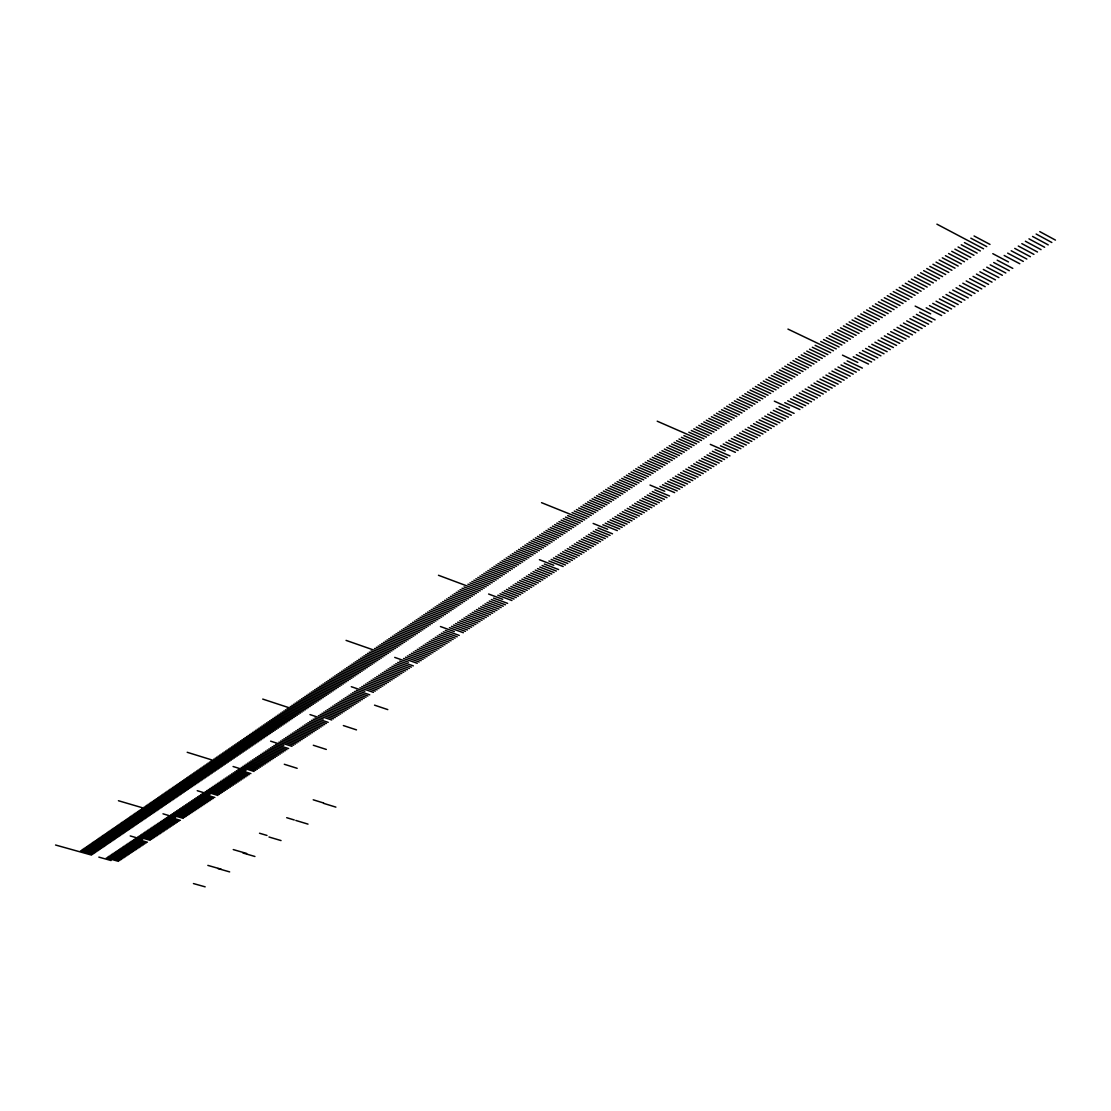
<?xml version="1.0" encoding="UTF-8"?>
<svg xmlns="http://www.w3.org/2000/svg" width="1111" height="1111" viewBox="0 0 1111 1111"><rect width="100%" height="100%" fill="white"/><g stroke="black" fill="none" stroke-linecap="round" stroke-linejoin="round"><path stroke-width="1.5" d="M85.394 847.443L97.796 850.929M110.35 855.22L122.599 858.664M84.172 848.29L96.56 851.762M109.003 856.137L121.252 859.567M82.95 849.137L95.324 852.609M81.728 849.971L94.102 853.442M107.656 857.039L119.891 860.456M106.323 857.928L118.544 861.358M80.506 850.818L92.866 854.276M55.55 845.013L91.644 855.109M98.837 857.123L111.1 860.539M193.439 883.564L205.16 886.842M92.796 842.346L105.239 845.86M118.488 849.762L130.779 853.234M91.56 843.207L103.99 846.707M117.127 850.679L129.418 854.151M90.324 844.054L102.754 847.554M115.766 851.595L128.043 855.053M89.088 844.902L101.504 848.401M114.419 852.498L126.682 855.956M87.852 845.749L100.268 849.248M113.058 853.415L125.321 856.859M86.63 846.596L99.032 850.082M111.711 854.317L123.96 857.761M101.532 836.333L114.03 839.888M126.723 844.249L139.056 847.749M100.282 837.208L112.766 840.749M125.349 845.165L137.681 848.665M99.032 838.069L111.503 841.61M123.974 846.096L136.292 849.582M97.782 838.93L110.253 842.457M96.532 839.777L108.989 843.318M122.599 847.013L134.917 850.498M95.282 840.638L107.739 844.166M121.224 847.929L133.528 851.415M94.046 841.499L106.489 845.013M119.863 848.846L132.153 852.331M109.114 831.125L121.641 834.708M135.042 838.652L147.43 842.207M107.836 832L120.363 835.583M133.653 839.597L146.027 843.124M106.573 832.875L119.099 836.444M132.265 840.527L144.624 844.054M105.309 833.736L117.822 837.305M130.876 841.458L143.236 844.985M104.059 834.611L116.558 838.166M129.487 842.388L141.833 845.902M102.795 835.472L115.294 839.027M207.84 865.386L221.117 869.177M217.825 868.524L229.658 871.899M128.098 843.318L140.444 846.832M143.472 833.014L155.887 836.583M116.766 825.862L129.334 829.486M142.055 833.958L154.471 837.527M115.488 826.737L128.057 830.361M140.653 834.903L153.054 838.472M114.197 827.626L126.765 831.236M112.933 828.5L125.487 832.111M139.25 835.847L151.651 839.402M111.656 829.375L124.196 832.972M137.847 836.777L150.235 840.333M110.378 830.25L122.918 833.847M130.223 835.944L142.652 839.499M125.793 819.654L138.417 823.307M151.985 827.292L164.456 830.917M124.501 820.543L137.111 824.195M150.554 828.25L163.011 831.861M123.196 821.432L135.82 825.084M149.124 829.209L161.581 832.819M121.904 822.321L134.514 825.959M147.707 830.167L160.165 833.764M120.613 823.209L133.223 826.848M146.291 831.111L158.734 834.708M119.335 824.098L131.917 827.723M144.874 832.056L157.318 835.653M118.044 824.973L130.626 828.612M133.626 814.266L146.291 817.96M159.151 822.487L171.663 826.14M132.306 815.168L144.972 818.849M157.706 823.445L170.205 827.098M131.001 816.057L143.652 819.751M156.276 824.418L168.761 828.056M129.695 816.96L142.347 820.64M154.832 825.376L167.33 829.014M128.39 817.863L141.028 821.529M127.098 818.751L139.722 822.418M153.401 826.334L165.886 829.959M233.254 849.568L246.656 853.47M242.99 853.012L254.933 856.484M141.528 808.822L154.248 812.544M167.844 816.654L180.399 820.335M140.208 809.725L152.915 813.46M166.386 817.627L178.94 821.307M138.889 810.641L151.582 814.363M164.928 818.599L177.468 822.279M137.57 811.544L150.263 815.266M163.484 819.585L176.01 823.251M136.25 812.447L148.93 816.168M162.039 820.543L174.566 824.209M134.931 813.363L147.61 817.057M160.595 821.515L173.108 825.167M149.527 803.309L162.289 807.086M175.163 811.738L187.759 815.46M148.194 804.239L160.942 808.003M173.691 812.724L186.287 816.432M146.86 805.156L159.595 808.905M172.233 813.71L184.801 817.418M145.527 806.072L158.262 809.822M144.194 806.989L156.915 810.738M170.761 814.696L183.329 818.39M118.433 800.725L155.582 811.641M162.984 813.821L175.594 817.529M184.037 805.781L196.689 809.544M156.262 798.684L169.053 802.489M182.551 806.78L195.189 810.53M154.915 799.614L167.705 803.406M181.065 807.78L193.703 811.516M153.568 800.545L166.344 804.322M179.593 808.766L192.203 812.502M152.221 801.462L164.983 805.253M259.502 833.236L267.001 835.444M178.107 809.766L190.717 813.488M268.973 837L281.041 840.569M150.874 802.392L163.636 806.169M176.635 810.752L189.245 814.474M191.523 800.767L204.202 804.558M164.414 793.073L177.26 796.906M190.023 801.767L202.688 805.558M163.053 794.004L175.885 797.837M188.523 802.781L201.188 806.558M161.692 794.948L174.51 798.767M160.331 795.879L173.149 799.698M187.023 803.781L199.688 807.544M158.97 796.823L171.774 800.628M185.537 804.781L198.189 808.544M157.609 797.754L170.414 801.559M172.663 787.393L185.551 791.268M199.077 795.698L211.798 799.517M171.288 788.352L184.162 792.212M197.564 796.712L210.271 800.531M169.9 789.296L182.773 793.157M196.05 797.726L208.757 801.545M168.525 790.24L181.385 794.101M194.536 798.74L207.229 802.545M167.15 791.185L180.01 795.032M193.022 799.753L205.716 803.545M165.789 792.129L178.635 795.976M179.607 782.616L192.522 786.532M206.702 790.574L219.464 794.434M205.174 791.601L217.923 795.462M178.204 783.574L191.12 787.477M176.816 784.533L189.731 788.435M197.244 790.699L210.021 794.559M286.694 817.696L294.262 819.974M295.818 820.446L308.011 824.126M175.427 785.491L188.328 789.379M202.119 793.657L214.854 797.49M174.052 786.449L186.94 790.324M200.591 794.671L213.326 798.503M188.009 776.839L200.98 780.783M214.409 785.408L227.199 789.31M186.606 777.797L199.563 781.741M212.854 786.449L225.644 790.338M185.204 778.769L198.147 782.699M211.312 787.477L224.103 791.365M183.801 779.741L196.744 783.658M209.771 788.518L222.547 792.393M182.398 780.7L195.328 784.616M208.243 789.546L221.006 793.421M180.996 781.658L193.925 785.574M195.092 771.964L208.104 775.936M222.186 780.186L235.018 784.116M193.675 772.937L206.674 776.908M220.617 781.241L233.449 785.158M192.259 773.909L205.243 777.881M219.061 782.283L231.88 786.199M190.842 774.895L203.827 778.853M217.506 783.324L230.324 787.241M189.425 775.867L202.396 779.811M215.951 784.366L228.755 788.268M203.674 766.048L216.728 770.076M313.219 799.795L323.579 802.989M323.565 803.336L335.883 807.128M230.046 774.923L242.92 778.88M202.244 767.048L215.284 771.062M228.463 775.978L241.337 779.936M200.813 768.034L213.84 772.034M226.894 777.033L239.754 780.977M199.383 769.02L212.409 773.02M225.311 778.089L238.171 782.033M197.952 770.006L210.965 773.992M223.742 779.144L236.601 783.074M196.522 770.978L209.535 774.964M210.909 761.077L223.991 765.132M237.976 769.59L250.892 773.589M209.451 762.077L222.533 766.132M236.379 770.659L249.295 774.659M208.007 763.076L221.075 767.118M234.796 771.728L247.697 775.714M206.563 764.076L219.631 768.104M233.199 772.798L246.1 776.77M205.118 765.062L218.173 769.09M231.616 773.853L244.503 777.825M219.672 755.049L232.796 759.146M245.989 764.215L258.946 768.257M218.2 756.063L231.324 760.146M244.378 765.298L257.335 769.326M216.742 757.077L229.852 761.146M242.781 766.368L255.724 770.395M215.27 758.077L228.38 762.146M241.17 767.451L254.113 771.465M213.812 759.077L226.922 763.146M187.204 752.286L225.45 764.146M233.074 766.507L246.045 770.534M227.047 749.981L240.212 754.105M254.086 758.785L267.084 762.854M225.561 750.994L238.726 755.119M252.461 759.868L265.46 763.937M224.089 752.008L237.24 756.133M250.836 760.966L263.821 765.021M222.603 753.036L235.754 757.133M249.225 762.049L262.196 766.104M221.131 754.05L234.282 758.146M247.6 763.132L260.571 767.173M262.265 753.286L275.306 757.41M234.49 744.856L247.697 749.022M232.991 745.884L246.198 750.05M260.627 754.397L273.653 758.494M231.505 746.911L244.698 751.064M258.988 755.494L272.014 759.591M284.305 764.271L297.165 768.312M230.019 747.939L243.198 752.078M257.349 756.591L270.362 760.688M228.533 748.953L241.712 753.091M255.724 757.688L268.723 761.771M242.004 739.69L255.252 743.884M268.876 748.856L281.944 753.008M240.49 740.718L253.739 744.912M267.223 749.967L280.278 754.105M238.99 741.759L252.225 745.939M265.557 751.078L278.625 755.216M237.49 742.787L250.711 746.967M263.918 752.189L276.958 756.313M235.99 743.828L249.211 747.995M249.586 734.468L262.876 738.704M270.612 741.162L283.777 745.37M248.072 735.51L261.349 739.745M275.528 744.398L288.638 748.564M246.545 736.551L259.821 740.787M273.861 745.509L286.957 749.675M245.031 737.607L258.294 741.815M272.195 746.634L285.291 750.786M243.517 738.648L256.78 742.856M270.529 747.745L283.611 751.897M257.252 729.191L270.584 733.468M283.93 738.759L297.081 742.967M255.711 730.246L269.029 734.524M282.25 739.884L295.387 744.092M254.183 731.302L267.487 735.565M280.555 741.023L293.693 745.217M252.641 732.357L265.946 736.607M251.114 733.413L264.418 737.662M278.875 742.148L291.999 746.342M264.987 723.872L278.361 728.177M292.415 733.066L305.608 737.315M263.432 724.941L276.792 729.247M290.721 734.204L303.9 738.454M261.89 726.011L275.236 730.302M289.013 735.343L302.178 739.579M260.335 727.066L273.681 731.357M287.318 736.482L300.484 740.718M313.316 745.259L326.315 749.439M258.794 728.136L272.126 732.413M285.624 737.621L298.776 741.842M272.792 718.498L286.207 722.844M299.276 728.455L312.497 732.746M271.223 719.581L284.624 723.914M269.667 720.65L283.055 724.983M297.554 729.621L310.761 733.899M268.098 721.719L281.486 726.052M295.845 730.76L309.039 735.038M266.543 722.803L279.916 727.122M294.123 731.913L307.316 736.176M307.928 722.664L321.176 726.983M279.097 714.165L292.54 718.539M306.178 723.83L319.44 728.149M277.514 715.248L290.943 719.622M304.456 724.983L317.69 729.302M275.945 716.331L289.36 720.692M302.72 726.15L315.955 730.455M274.361 717.414L287.777 721.775M300.998 727.302L314.219 731.607M287.041 708.693L300.525 713.109M314.899 717.97L328.203 722.331M285.444 709.79L298.915 714.206M313.149 719.15L326.44 723.497M283.861 710.887L297.317 715.29M311.399 720.317L324.69 724.664M282.263 711.984L295.72 716.373M309.663 721.497L322.926 725.83M280.68 713.068L294.123 717.456M323.718 712.054L337.05 716.456M295.068 703.166L308.58 707.638M321.954 713.248L335.272 717.637M293.457 704.277L306.969 708.735M320.176 714.429L333.508 718.817M291.846 705.388L305.358 709.832M318.426 715.609L331.731 719.997M290.249 706.485L303.734 710.929M262.724 699.083L302.123 712.026M309.983 714.595L323.329 718.984M343.368 725.566L356.506 729.885M330.842 707.276L344.202 711.72M301.553 698.708L315.093 703.207M329.05 708.485L342.41 712.915M299.928 699.833L313.469 704.318M327.273 709.679L340.619 714.095M298.303 700.944L311.83 705.429M325.495 710.873L338.841 715.276M296.679 702.055L310.205 706.527M309.719 693.097L323.301 697.625M338.022 702.471L351.423 706.943M308.08 694.222L321.648 698.75M336.216 703.68L349.604 708.138M306.442 695.347L320.01 699.861M334.425 704.874L347.812 709.332M304.803 696.472L318.371 700.985M332.62 706.082L346.007 710.526M303.178 697.597L316.732 702.096M317.968 687.417L331.592 691.986M345.257 697.611L358.7 702.11M316.302 688.556L329.925 693.125M343.438 698.819L356.867 703.319M314.649 689.695L328.273 694.25M341.632 700.041L355.048 704.527M313.01 690.834L326.606 695.375M339.827 701.249L353.229 705.735M311.358 691.959L324.954 696.5M324.62 682.834L338.286 687.445M352.562 692.708L366.033 697.25M322.954 683.987L336.605 688.584M350.729 693.931L364.186 698.472M321.287 685.126L334.925 689.723M348.896 695.167L362.353 699.68M319.621 686.279L333.258 690.861M374.532 705.152L387.795 709.61M347.076 696.389L360.519 700.902M331.328 678.224L345.021 682.862M359.922 687.765L373.435 692.347M329.648 679.376L343.341 684.015M351.298 686.709L364.839 691.292M327.967 680.529L341.646 685.154M356.242 690.237L369.727 694.806M326.301 681.682L339.966 686.306M354.395 691.473L367.88 696.028M339.799 672.391L353.534 677.071M367.352 682.779L380.892 687.39M338.105 673.558L351.826 678.238M365.491 684.029L379.018 688.639M336.397 674.724L350.118 679.39M363.63 685.279L377.157 689.875M334.703 675.891L348.423 680.557M361.783 686.515L375.296 691.111M333.022 677.057L346.715 681.71M346.632 667.683L360.395 672.405M374.851 677.752L388.419 682.404M344.924 668.864L358.672 673.585M372.977 679.015L386.531 683.654M343.216 670.044L356.964 674.752M371.102 680.265L384.656 684.904M341.508 671.225L355.242 675.919M369.227 681.529L382.767 686.154M382.406 672.669L396.016 677.363M353.52 662.948L367.324 667.697M351.798 664.142L365.588 668.878M380.517 673.946L394.113 678.627M350.076 665.322L363.852 670.058M378.629 675.21L392.211 679.89M348.354 666.503L362.117 671.238M376.74 676.488L390.322 681.14M362.214 656.962L376.046 661.767M390.044 667.558L403.682 672.28M360.464 658.17L374.296 662.961M388.128 668.836L401.751 673.558M358.728 659.365L372.546 664.156M386.211 670.127L399.835 674.835M356.992 660.559L370.796 665.336M384.309 671.405L397.932 676.099M355.256 661.753L369.06 666.517M369.227 652.143L383.101 656.976M397.738 662.392L411.403 667.155M367.477 653.351L381.337 658.184M395.808 663.684L409.473 668.447M365.713 654.56L379.573 659.379M393.877 664.975L407.529 669.725M363.964 655.768L377.809 660.573M391.961 666.267L405.598 671.002M405.501 657.184L419.208 661.989M376.31 647.269L390.211 652.143M403.557 658.49L417.25 663.281M374.532 648.491L388.433 653.351M346.063 640.38L386.642 654.56M394.724 657.393L408.459 662.198M370.991 650.921L384.878 655.768M399.668 661.101L413.348 665.878M383.434 642.366L397.377 647.269M411.362 653.24L425.096 658.087M381.656 643.588L395.572 648.491M409.404 654.56L423.124 659.392M379.865 644.824L393.78 649.713M407.445 655.879L421.166 660.684M378.087 646.046L391.989 650.935M390.628 637.408L404.598 642.366M419.25 647.949L433.012 652.824M388.822 638.658L402.793 643.588M417.278 649.282L431.026 654.143M387.031 639.894L400.974 644.824M415.306 650.602L429.054 655.462M385.225 641.13L399.182 646.046M413.334 651.935L427.068 656.768M427.207 642.616L441.011 647.532M397.891 632.423L411.889 637.408M396.071 633.673L410.056 638.644M425.207 643.963L438.998 648.866M394.252 634.923L408.237 639.894M423.222 645.297L436.998 650.185M392.433 636.172L406.418 641.13M421.236 646.63L435.012 651.504M405.196 627.396L419.236 632.409M433.221 638.575L447.053 643.533M403.362 628.659L417.389 633.673M431.207 639.936L445.025 644.866M401.529 629.909L415.556 634.923M429.207 641.269L443.011 646.199M399.71 631.173L413.723 636.159M412.57 622.313L426.638 627.382M441.303 633.159L455.163 638.145M410.723 623.59L424.777 628.645M439.276 634.52L453.135 639.492M408.876 624.854L422.93 629.895M437.248 635.881L451.094 640.839M407.043 626.132L421.083 631.159M435.234 637.228L449.066 642.186M449.455 627.687L463.356 632.715M420.014 617.202L434.109 622.299M418.139 618.48L432.235 623.577M440.428 626.535L454.371 631.576M416.278 619.757L430.36 624.84M445.372 630.423L459.246 635.436M414.431 621.035L428.499 626.118M443.331 631.798L457.204 636.797M427.513 612.036L441.636 617.174M455.621 623.549L469.55 628.604M425.624 613.328L439.748 618.466M453.566 624.938L467.481 629.979M423.749 614.619L437.873 619.744M451.51 626.312L465.412 631.354M421.874 615.911L435.984 621.021M463.912 617.994L477.869 623.09M433.179 608.134L447.33 613.314M461.829 619.382L475.786 624.479M431.276 609.439L445.428 614.605M459.76 620.771L473.703 625.854M429.388 610.744L443.539 615.897M457.69 622.16L471.62 627.229M440.789 602.898L454.982 608.12M470.175 613.786L484.16 618.924M438.873 604.217L453.066 609.411M468.078 615.188L482.063 620.313M436.97 605.523L451.149 610.717M465.995 616.591L479.966 621.702M435.068 606.828L449.233 612.022M478.605 608.134L492.617 613.314M448.469 597.621L462.69 602.87M476.494 609.55L490.493 614.716M446.539 598.94L460.759 604.19M474.383 610.967L488.382 616.119M444.622 600.259L458.829 605.495M442.706 601.579L456.899 606.814M472.272 612.369L486.271 617.522M456.204 592.288L470.467 597.579M484.965 603.856L499.006 609.078M454.274 593.621L468.523 598.912M482.841 605.287L496.881 610.495M452.33 594.954L466.564 600.232M480.716 606.717L494.742 611.897M450.399 596.288L464.634 601.551M462.065 588.261L476.341 593.593M491.381 599.551L505.449 604.801M460.107 589.608L474.383 594.927M489.243 600.995L503.297 606.231M458.163 590.955L472.425 596.26M487.104 602.426L501.144 607.648M500.006 593.774L514.101 599.065M469.925 582.858L484.243 588.219M497.839 595.218L511.935 600.509M467.953 584.205L482.257 589.566M438.47 575.276L480.285 590.913M488.604 594.024L502.741 599.315M464.023 586.914L478.313 592.26M493.534 598.121L507.602 603.37M506.519 589.399L520.642 594.718M475.869 578.762L490.201 584.164M504.338 590.858L518.462 596.176M473.883 580.136L488.215 585.525M502.172 592.316L516.282 597.621M471.897 581.497L486.215 586.872M483.84 573.276L498.214 578.72M513.088 584.997L527.239 590.358M481.841 574.651L496.214 580.081M510.893 586.469L525.031 591.816M479.841 576.026L494.201 581.456M508.699 587.941L522.837 593.274M477.855 577.401L492.201 582.817M489.882 569.124L504.269 574.595M519.698 580.553L533.877 585.955M487.868 570.512L502.255 575.984M517.476 582.039L531.655 587.427M485.854 571.901L500.228 577.345M515.282 583.525L529.447 588.886M497.978 563.541L512.421 569.068M526.35 576.095L540.557 581.525M495.95 564.943L510.38 570.457M524.128 577.581L538.321 582.997M493.923 566.346L508.338 571.846M491.895 567.735L506.31 573.22M521.906 579.081L536.099 584.483M535.294 570.082L549.542 575.567M504.102 559.333L518.559 564.888M533.058 571.596L547.292 577.053M502.061 560.736L516.504 566.291M530.808 573.095L545.043 578.553M500.019 562.138L514.462 567.679M528.572 574.595L542.793 580.039M512.338 553.667L526.836 559.264M542.071 565.541L556.333 571.054M510.268 555.083L524.753 560.68M539.807 567.068L554.07 572.568M508.213 556.5L522.684 562.083M537.557 568.582L551.806 574.068M506.158 557.916L520.628 563.485M518.559 549.389L533.072 555.028M548.89 560.972L563.18 566.527M516.476 550.82L530.989 556.444M539.432 559.708L553.764 565.277M514.407 552.25L528.905 557.861M544.334 564.027L558.611 569.554M555.75 556.361L570.082 561.944M524.823 545.07L539.363 550.75M553.459 557.903L567.777 563.471M522.725 546.515L537.266 552.181M551.167 559.43L565.471 564.999M520.642 547.959L535.169 553.597M533.238 539.279L547.82 545.001M562.666 551.723L577.012 557.347M531.127 540.738L545.695 546.445M560.361 553.264L574.693 558.889M529.017 542.182L543.585 547.89M558.055 554.82L572.387 560.416M526.92 543.64L541.474 549.32M539.599 534.905L554.208 540.668M569.637 547.043L584.011 552.709M537.474 536.377L552.07 542.112M567.318 548.612L581.678 554.25M535.363 537.835L549.945 543.557M564.985 550.167L579.345 555.806M576.665 542.335L591.052 548.042M546.015 530.502L560.638 536.294M543.862 531.975L558.486 537.752M574.318 543.904L588.705 549.598M541.737 533.447L556.347 539.21M571.971 545.473L586.358 551.153M583.733 537.585L598.149 543.335M552.459 526.058L567.11 531.891M581.372 539.182L595.788 544.904M550.306 527.544L564.943 533.363M579.012 540.751L593.413 546.473M548.154 529.03L562.791 534.822M590.858 532.808L605.301 538.585M558.944 521.601L573.623 527.461M588.469 534.405L602.912 540.168M556.778 523.087L571.443 528.933M586.094 536.002L600.537 541.751M554.611 524.573L569.276 530.419M567.679 515.587L582.386 521.503M598.024 528.003L612.508 533.822M565.485 517.101L580.192 523.003M595.635 529.6L610.092 535.405M563.305 518.601L577.998 524.489M593.232 531.211L607.703 537.002M561.124 520.101L575.804 525.975M605.259 523.142L619.757 529.003M574.276 511.046L589.011 517.004M572.068 512.574L586.789 518.504M602.842 524.767L617.327 530.614M541.529 502.672L584.594 520.004M593.149 523.448L607.689 529.308M580.914 506.477L595.677 512.463M610.106 519.892L624.618 525.781M578.692 508.005L593.455 513.976M607.675 521.517L622.188 527.392M576.484 509.532L591.233 515.49M587.608 501.88L602.384 507.908M617.424 514.976L631.965 520.906M585.372 503.422L600.148 509.435M614.98 516.629L629.52 522.531M583.136 504.95L597.912 510.949M612.536 518.254L627.062 524.156M594.343 497.242L609.147 503.311M624.799 510.032L639.367 516.004M592.094 498.797L606.898 504.838M622.327 511.685L636.895 517.643M589.844 500.339L604.634 506.38M619.869 513.338L634.423 519.281M632.228 505.047L646.824 511.06M601.12 492.576L615.952 498.686M629.743 506.713L644.324 512.713M598.857 494.131L613.689 500.228M596.593 495.687L611.411 501.769M627.271 508.38L641.852 514.365M607.953 487.882L622.813 494.02M637.2 501.7L651.824 507.741M605.676 489.451L620.521 495.575M634.714 503.38L649.324 509.407M603.398 491.006L618.244 497.131M614.827 483.146L629.715 489.326M644.727 496.659L659.365 502.741M612.536 484.729L627.409 490.895M642.214 498.339L656.851 504.408M610.245 486.299L625.104 492.465M639.714 500.033L654.337 506.074M621.757 478.383L636.672 484.604M652.31 491.576L666.975 497.7M619.438 479.966L634.339 486.187M649.782 493.27L664.434 499.381M617.133 481.563L632.034 487.757M647.255 494.964L661.906 501.061M659.948 486.451L674.641 492.617M628.729 473.578L643.672 479.841M626.41 475.175L641.325 481.438M650.004 485.063L664.753 491.243M624.076 476.786L638.992 483.021M654.851 489.868L669.53 496.006M665.072 483.007L679.779 489.201M633.409 470.356L648.366 476.647M662.503 484.729L677.21 490.909M631.076 471.967L646.019 478.244M672.808 477.813L687.542 484.063M640.464 465.495L655.448 471.842M670.225 479.549L684.945 485.771M638.117 467.12L653.074 473.439M667.642 481.285L682.362 487.493M635.756 468.745L650.713 475.05M647.574 460.607L662.587 466.981M678.002 474.341L692.75 480.605M645.199 462.245L660.198 468.606M675.391 476.077L690.139 482.327M642.838 463.87L657.823 470.217M654.74 455.691L669.766 462.107M685.834 469.078L700.61 475.397M652.351 457.329L667.364 463.731M683.209 470.842L697.986 477.133M649.963 458.968L664.975 465.356M680.599 472.592L695.361 478.869M661.948 450.719L677.002 457.19M691.084 465.551L705.888 471.897M659.545 452.385L674.585 458.829M657.143 454.038L672.169 460.468M688.459 467.314L703.249 473.647M699.027 460.232L713.845 466.62M666.781 447.4L681.848 453.885M696.375 462.009L711.193 468.384M664.364 449.066L679.432 455.538M693.722 463.787L708.526 470.134M707.027 454.857L721.872 461.301M674.085 442.372L689.181 448.9M704.346 456.649L719.192 463.079M671.641 444.053L686.737 450.566M701.68 458.44L716.512 464.842M669.211 445.719L684.293 452.233M681.432 437.317L696.555 443.886M712.387 451.26L727.261 457.718M678.974 438.998L694.083 445.567M709.707 453.066L724.566 459.51M676.53 440.692L691.625 447.233M688.834 432.221L703.985 438.845M657.212 421.194L701.499 440.525M710.304 444.372L725.247 450.899M683.904 435.623L699.027 442.206M715.081 449.455L729.955 455.927M725.927 442.178L740.843 448.719M693.806 428.804L708.971 435.456M723.205 443.997L738.107 450.524M691.32 430.512L706.471 437.151M720.497 445.817L735.385 452.33M701.305 423.638L716.484 430.346M731.399 438.498L746.328 445.08M698.805 425.36L713.97 432.054M728.663 440.345L743.578 446.9M696.305 427.082L711.471 433.748M739.648 432.971L754.605 439.595M706.332 420.18L721.539 426.916M736.899 434.818L751.841 441.428M703.818 421.916L719.011 428.624M734.149 436.665L749.078 443.261M713.915 414.959L729.149 421.736M745.189 429.249L760.16 435.901M711.387 416.708L726.608 423.472M742.412 431.11L757.383 437.748M708.86 418.444L724.066 425.194M721.567 409.709L736.815 416.528M750.758 425.513L765.743 432.207M719.011 411.459L734.246 418.264M716.456 413.209L731.691 420M747.967 427.388L762.951 434.054M759.174 419.875L774.173 426.61M726.691 406.168L741.954 413.028M756.355 421.749L771.353 428.485M724.122 407.945L739.384 414.778M753.55 423.638L768.548 430.346M734.427 400.849L749.717 407.751M764.812 416.083L779.839 422.86M731.843 402.626L747.134 409.515M761.993 417.972L777.006 424.735M729.26 404.404L744.537 411.278M739.62 397.28L754.924 404.21M770.492 412.278L785.533 419.083M737.024 399.071L752.328 405.987M767.645 414.181L782.686 420.972M747.453 391.891L762.785 398.863M779.047 406.529L794.115 413.389M744.842 393.683L760.16 400.654M776.186 408.445L791.254 415.292M742.231 395.488L757.549 402.432M773.339 410.362L788.379 417.194M784.797 402.668L799.892 409.556M752.716 388.267L768.062 395.28M750.078 390.072L765.423 397.071M774.339 401.14L789.477 408.043M760.646 382.809L776.02 389.864M790.588 398.793L805.683 405.723M757.994 384.628L773.367 391.683M787.685 400.738L802.781 407.64M755.355 386.447L770.715 393.488M765.965 379.143L781.366 386.239M796.393 394.891L811.516 401.849M763.313 380.976L778.686 388.058M793.49 396.835L808.6 403.793M805.169 389.003L820.321 396.016M771.326 375.462L786.727 382.587M802.239 390.961L817.377 397.96M768.645 377.309L784.047 384.42M799.309 392.933L814.446 399.918M779.394 369.907L794.823 377.087M811.072 385.045L826.223 392.1M776.7 371.768L792.115 378.92M808.114 387.031L823.265 394.058M774.006 373.615L789.421 380.767M816.988 381.073L832.167 388.156M784.81 366.172L800.267 373.393M782.102 368.047L797.545 375.24M814.03 383.059L829.195 390.128M822.945 377.073L838.138 384.198M790.268 362.436L805.725 369.685M819.974 379.073L835.153 386.184M787.532 364.311L802.989 371.532M798.49 356.77L813.974 364.075M828.945 373.046L844.152 380.212M795.74 358.659L811.211 365.95M825.945 375.06L841.138 382.212M792.99 360.547L808.461 367.81M804.003 352.979L819.501 360.311M834.958 369.005L850.193 376.212M801.239 354.881L816.738 362.2M831.945 371.032L847.165 378.212M844.068 362.908L859.317 370.157M809.544 349.16L825.056 356.534M841.027 364.95L856.262 372.185M806.767 351.076L822.279 358.422M837.986 366.977L853.22 374.199M787.949 329.092L833.458 350.826M842.485 355.145L857.817 362.464M815.113 345.327L830.653 352.729M847.11 360.867L862.372 368.13M812.322 347.243L827.848 354.631M856.317 354.687L871.593 362.019M823.529 339.535L839.083 346.993M853.234 356.756L868.51 364.061M820.723 341.48L836.264 348.91M862.483 350.548L877.787 357.909M829.181 335.661L844.749 343.146M859.4 352.618L874.69 359.964M826.348 337.605L841.916 345.077M868.691 346.382L884.009 353.784M834.847 331.745L850.443 339.286M865.594 348.465L880.898 355.853M832.014 333.703L847.596 341.216M843.416 325.856L859.025 333.439M874.94 342.188L890.272 349.632M840.555 327.828L856.164 335.397M871.816 344.285L887.133 351.715M837.694 329.786L853.304 337.341M849.165 321.898L864.802 329.523M881.217 337.966L896.563 345.452M846.29 323.884L861.914 331.481M878.079 340.077L893.411 347.549M854.942 317.927L870.593 325.579M887.536 333.731L902.896 341.258M852.054 319.912L867.691 327.551M884.37 335.855L899.729 343.355M893.897 329.467L909.27 337.036M860.761 313.927L876.412 321.621M890.716 331.606L906.076 339.147M857.845 315.927L873.496 323.607M900.285 325.19L915.672 332.786M866.594 309.9L882.273 317.635M897.077 327.328L912.464 334.911M863.678 311.913L879.343 319.635M906.701 320.871L922.116 328.523M872.468 305.858L888.161 313.635M903.493 323.037L918.894 330.647M869.524 307.886L885.217 315.635M913.173 316.538L928.588 324.218M878.37 301.803L894.077 309.622M909.937 318.704L925.352 326.37M875.412 303.831L891.119 311.635M919.658 312.177L935.101 319.899M884.314 297.72L900.035 305.567M916.408 314.357L931.837 322.065M881.342 299.762L897.049 307.594M893.272 291.554L909.02 299.47M890.272 293.61L906.007 301.498M915.158 306.094L930.671 313.871M887.286 295.665L903.021 303.539M899.285 287.416L915.047 295.359M929.476 305.594L944.947 313.371M896.271 289.485L912.02 297.415M926.199 307.789L941.656 315.552M905.326 283.249L921.102 291.249M936.073 301.164L951.558 308.997M902.299 285.333L918.075 293.304M932.768 303.386L948.252 311.191M911.409 279.069L927.199 287.096M942.711 296.72L958.196 304.581M908.367 281.166L924.144 289.179M939.392 298.942L954.877 306.789M917.519 274.861L933.323 282.93M949.377 292.235L964.89 300.151M914.464 276.972L930.254 285.027M946.03 294.484L961.543 302.373M923.672 270.64L939.489 278.75M956.085 287.735L971.611 295.693M920.588 272.75L936.406 280.847M952.724 289.999L968.236 297.929M929.838 266.39L945.683 274.542M962.834 283.208L978.374 291.207M926.755 268.515L942.572 276.653M959.46 285.471L974.986 293.457M936.059 262.113L951.905 270.306M966.223 280.93L981.763 288.957M932.948 264.251L948.794 272.431M942.309 257.808L958.168 266.043M973.028 276.375L988.596 284.43M939.17 259.96L955.029 268.182M969.625 278.653L985.179 286.707M948.586 253.489L964.459 261.765M979.874 271.778L995.456 279.889M945.433 255.655L961.307 263.918M976.444 274.07L992.012 282.166M986.762 267.154L1002.358 275.306M951.738 251.322L967.625 259.627M983.318 269.473L998.9 277.597M993.692 262.502L1009.302 270.709M958.071 246.961L973.972 255.308M990.22 264.835L1005.816 273.014M954.891 249.142L970.792 257.474M964.431 242.587L980.346 250.975M997.178 260.168L1012.788 268.39M961.251 244.781L977.152 253.141M1004.163 255.474L1019.787 263.751M970.833 238.185L986.762 246.614M936.906 224.158L983.554 248.795M992.803 253.669L1008.496 261.96M1011.191 250.753L1026.842 259.071M1007.677 253.127L1023.314 261.418M974.055 235.963L989.984 244.42M1014.732 248.392L1030.383 256.724M1021.828 243.628L1037.493 252.016M1018.273 246.017L1033.924 254.377M1028.967 238.837L1044.646 247.267M1025.384 241.24L1041.063 249.642M1036.146 234.018L1051.839 242.504M1032.55 236.435L1048.228 244.892M1039.757 231.602L1055.45 240.101"/></g></svg>
